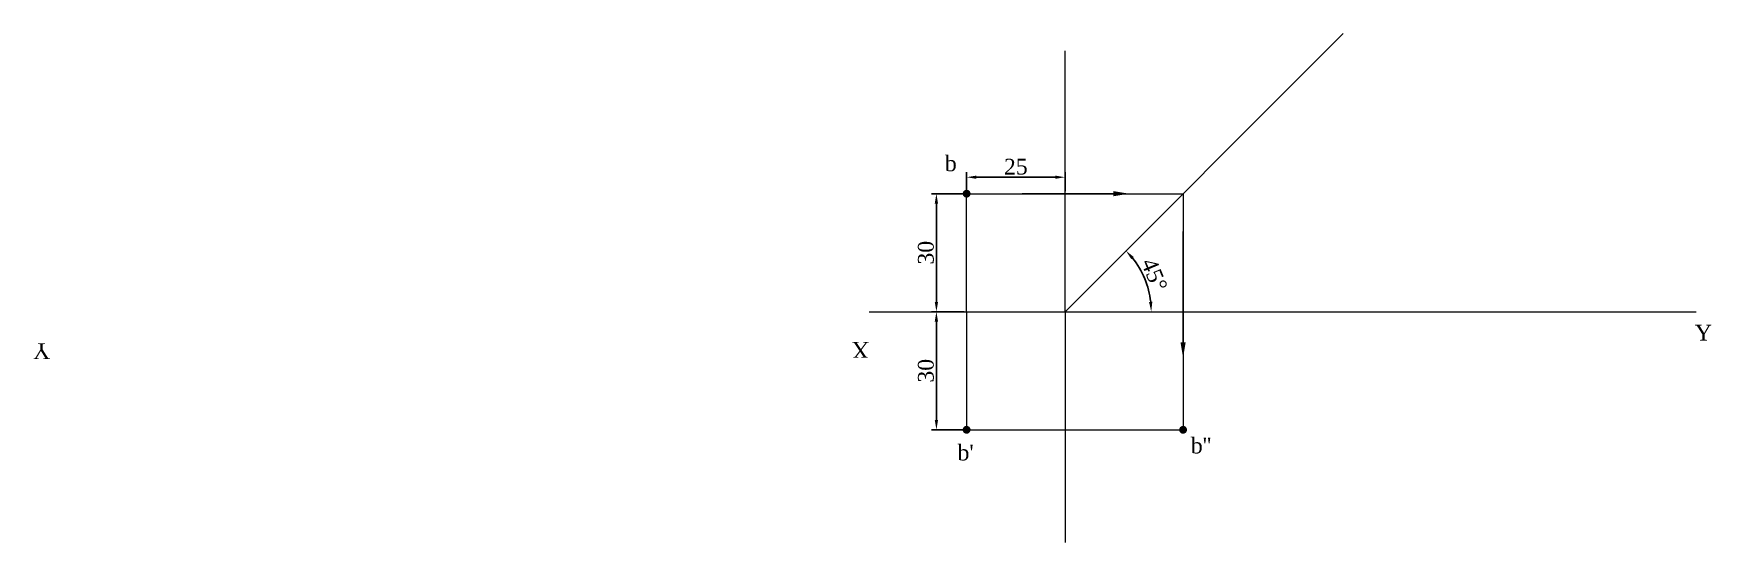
# Paper-space layout 'Layout4' of a CAD drawing. Header units: millimetres. Extents: x -175 to 252, y 32 to 161.
import ezdxf
from ezdxf import colors
from ezdxf.entities.mleader import LeaderData, LeaderLine
from ezdxf.math import Vec2, Vec3

# ---------------------------------------------------------------- set-up
doc = ezdxf.new("R2010")
doc.units = ezdxf.units.MM
doc.layers.add('PROJECTION LINE', color=5, linetype='Continuous', lineweight=5)
doc.layers.add('XY LINE', color=1, linetype='Continuous', lineweight=15)
doc.styles.get("Standard").update_dxf_attribs({"font": 'times.ttf', "height": 4})
doc.dimstyles.new('ISO-25', dxfattribs={"dimtxt": 4, "dimasz": 2.5, "dimexe": 1.25, "dimexo": 0.625, "dimtad": 1, "dimtoh": 1, "dimtxsty": 'Standard', "dimcen": 2.5, "dimadec": 0, "dimazin": 0, "dimtfac": 1, "dimtmove": 0, "dimatfit": 3, "dimfxl": 1, "dimarcsym": 0})

# ---------------------------------------------------------------- blocks, each defined once
blk = doc.blocks.new('*D7')
at = {"layer": 'Defpoints', "color": 0, "transparency": 16777216}
for p in [(62.33, 120.79), (54.65, 90.79), (62.33, 90.79)]:
    blk.add_point(p, dxfattribs=at)
at = {"layer": 'PROJECTION LINE', "color": 0, "lineweight": -2, "transparency": 16777216}
for p, q in [((61.7, 120.79), (53.4, 120.79)), ((54.65, 118.29), (54.65, 93.29)), ((61.7, 90.79), (53.4, 90.79))]:
    blk.add_line(p, q, dxfattribs=at)
at = {"layer": 'PROJECTION LINE', "color": 0, "transparency": 16777216}
for points in [[(54.23, 118.29), (55.07, 118.29), (54.65, 120.79)], [(54.23, 93.29), (55.07, 93.29), (54.65, 90.79)]]:
    blk.add_solid(points, dxfattribs=at)
at = {"layer": 'PROJECTION LINE', "color": 0, "transparency": 16777216, "insert": (51.99, 105.79), "char_height": 4, "attachment_point": 5, "rotation": 90}
blk.add_mtext('30', dxfattribs=at)
blk = doc.blocks.new('*D8')
at = {"layer": 'Defpoints', "color": 0, "transparency": 16777216}
for p in [(62.33, 90.79), (54.65, 60.79), (62.33, 60.79)]:
    blk.add_point(p, dxfattribs=at)
at = {"layer": 'PROJECTION LINE', "color": 0, "lineweight": -2, "transparency": 16777216}
for p, q in [((61.7, 90.79), (53.4, 90.79)), ((54.65, 88.29), (54.65, 63.29)), ((61.7, 60.79), (53.4, 60.79))]:
    blk.add_line(p, q, dxfattribs=at)
at = {"layer": 'PROJECTION LINE', "color": 0, "transparency": 16777216}
for points in [[(54.23, 88.29), (55.07, 88.29), (54.65, 90.79)], [(54.23, 63.29), (55.07, 63.29), (54.65, 60.79)]]:
    blk.add_solid(points, dxfattribs=at)
at = {"layer": 'PROJECTION LINE', "color": 0, "transparency": 16777216, "insert": (51.99, 75.79), "char_height": 4, "attachment_point": 5, "rotation": 90}
blk.add_mtext('30', dxfattribs=at)
blk = doc.blocks.new('*D9')
at = {"layer": 'Defpoints', "color": 0, "transparency": 16777216}
for p in [(87.33, 124.97), (62.33, 120.79), (87.33, 120.79)]:
    blk.add_point(p, dxfattribs=at)
at = {"layer": 'PROJECTION LINE', "color": 0, "lineweight": -2, "transparency": 16777216}
for p, q in [((62.33, 121.42), (62.33, 126.22)), ((64.83, 124.97), (84.83, 124.97)), ((87.33, 121.42), (87.33, 126.22))]:
    blk.add_line(p, q, dxfattribs=at)
at = {"layer": 'PROJECTION LINE', "color": 0, "transparency": 16777216}
for points in [[(64.83, 125.39), (64.83, 124.56), (62.33, 124.97)], [(84.83, 125.39), (84.83, 124.56), (87.33, 124.97)]]:
    blk.add_solid(points, dxfattribs=at)
at = {"layer": 'PROJECTION LINE', "color": 0, "transparency": 16777216, "insert": (74.83, 127.63), "char_height": 4, "attachment_point": 5}
blk.add_mtext('25', dxfattribs=at)
blk = doc.blocks.new('*D10')
at = {"layer": 'Defpoints', "color": 0, "transparency": 16777216}
for p in [(158.02, 161.48), (108.49, 96.46), (37.54, 90.79), (87.33, 90.79), (247.71, 90.79)]:
    blk.add_point(p, dxfattribs=at)
at = {"layer": 'PROJECTION LINE', "color": 0, "lineweight": -2, "transparency": 16777216}
blk.add_arc((87.33, 90.79), 21.91, 6.5419, 38.4581, dxfattribs=at)
at = {"layer": 'PROJECTION LINE', "color": 0, "transparency": 16777216}
for points in [[(104.17, 104.14), (104.8, 104.69), (102.82, 106.28)], [(109.51, 93.31), (108.68, 93.26), (109.24, 90.79)]]:
    blk.add_solid(points, dxfattribs=at)
at = {"layer": 'PROJECTION LINE', "color": 0, "transparency": 16777216, "insert": (110.03, 100.19), "char_height": 4, "attachment_point": 5, "rotation": 292.5}
blk.add_mtext('45°', dxfattribs=at)

psp = doc.layouts.new('Layout4')

# ---------------------------------------------------------------- linework, layer by layer
at = {"layer": 'PROJECTION LINE'}
for p, q in [((87.329, 90.79), (158.02, 161.481)), ((87.329, 90.79), (87.329, 157.062)), ((62.329, 90.79), (62.329, 120.79)), ((62.329, 120.79), (117.329, 120.79)), ((117.329, 120.79), (117.329, 60.79)), ((62.329, 90.79), (62.329, 60.79)), ((87.329, 90.79), (87.329, 32.163)), ((62.329, 60.79), (117.329, 60.79))]:
    psp.add_line(p, q, dxfattribs=at)
at = {"layer": 'PROJECTION LINE', "const_width": 1}
for points in [[(61.829, 120.79, 1), (62.829, 120.79, 1)], [(61.829, 60.79, 1), (62.829, 60.79, 1)], [(116.829, 60.79, 1), (117.829, 60.79, 1)]]:
    psp.add_lwpolyline(points, format="xyb", close=True, dxfattribs=at)
at = {"layer": 'XY LINE'}
psp.add_line((37.542, 90.79), (247.714, 90.79), dxfattribs=at)

# ---------------------------------------------------------------- texts
at = {"layer": 'PROJECTION LINE'}
for s, p in [('b', (56.799, 126.498)), ("b'", (60.012, 53.003)), ("b''", (119.293, 54.787))]:
    psp.add_text(s, height=4, dxfattribs=at).set_placement(p)
at = {"layer": 'XY LINE'}
psp.add_text('Y', height=4, dxfattribs=at).set_placement((247.364, 83.466))
for s, p in [('Y', (-170.535, 82.768)), ('X', (37.542, 83.117))]:
    psp.add_text(s, height=4, rotation=180, dxfattribs=at).set_placement(p)

# ---------------------------------------------------------------- dimensions: what is measured, and where the dimension line sits
at = {"layer": 'PROJECTION LINE'}
dim = psp.add_angular_dim_2l(base=(108.49, 96.46), line1=((37.542, 90.79), (247.714, 90.79)), line2=((87.329, 90.79), (158.02, 161.481)), dimstyle='ISO-25', dxfattribs=at)
dim.commit()
dim.dimension.update_dxf_attribs({"geometry": '*D10', "text_midpoint": (110.026, 100.192)})
for p1, p2, distance, picture, middle in [((62.329, 120.79), (87.329, 120.79), 4.182, '*D9', (74.829, 127.631)), ((62.329, 90.79), (62.329, 60.79), -7.681, '*D8', (51.989, 75.79))]:
    dim = psp.add_aligned_dim(p1=p1, p2=p2, distance=distance, dimstyle='ISO-25', dxfattribs=at)
    dim.commit()
    dim.dimension.update_dxf_attribs({"geometry": picture, "text_midpoint": middle})
dim = psp.add_linear_dim(base=(54.649, 90.79), p1=(62.329, 120.79), p2=(62.329, 90.79), angle=90, dimstyle='ISO-25', dxfattribs=at)
dim.commit()
dim.dimension.update_dxf_attribs({"geometry": '*D7', "text_midpoint": (51.989, 105.79)})

# ---------------------------------------------------------------- leaders
ml = psp.add_multileader_mtext('Standard', dxfattribs=at)
ml.set_content('')
ml.set_leader_properties()
ml.build(insert=Vec2(0, 0))
ml.multileader.update_dxf_attribs({"has_dogleg": 0})
ctx = ml.context
ctx.base_point, ctx.plane_origin = Vec3(92.44, 120.791), Vec3(103.58, 120.79)
notes = []
notes.append((ctx, [(0, (1, 1, 0), (84.44, 120.79), (-1, 0), 8, [(0, [(103.58, 120.79)], 0, [])])]))
ctx.mtext, ml.multileader.dxf.content_type = None, 0
ml = psp.add_multileader_mtext('Standard', dxfattribs=at)
ml.set_content('')
ml.set_leader_properties()
ml.build(insert=Vec2(0, 0))
ml.multileader.update_dxf_attribs({"has_dogleg": 0})
ctx = ml.context
ctx.base_point, ctx.plane_origin = Vec3(117.866, 111.157), Vec3(117.329, 79.048)
notes.append((ctx, [(0, (1, 1, 0), (109.329, 111.157), (1, 0), 8, [(0, [(117.329, 79.048)], 0, [])])]))
ctx.mtext, ml.multileader.dxf.content_type = None, 0
for ctx, leaders in notes:
    for number, flags, end, landing, length, lines in leaders:
        leader = LeaderData()
        leader.index, (leader.has_last_leader_line, leader.has_dogleg_vector, leader.attachment_direction) = number, flags
        leader.last_leader_point, leader.dogleg_vector, leader.dogleg_length = Vec3(end), Vec3(landing), length
        for number, points, colour, breaks in lines:
            line = LeaderLine()
            line.index, line.vertices, line.color, line.breaks = number, Vec3.list(points), colors.encode_raw_color(colour), breaks
            leader.lines.append(line)
        ctx.leaders.append(leader)

doc.saveas('drawing.dxf')
